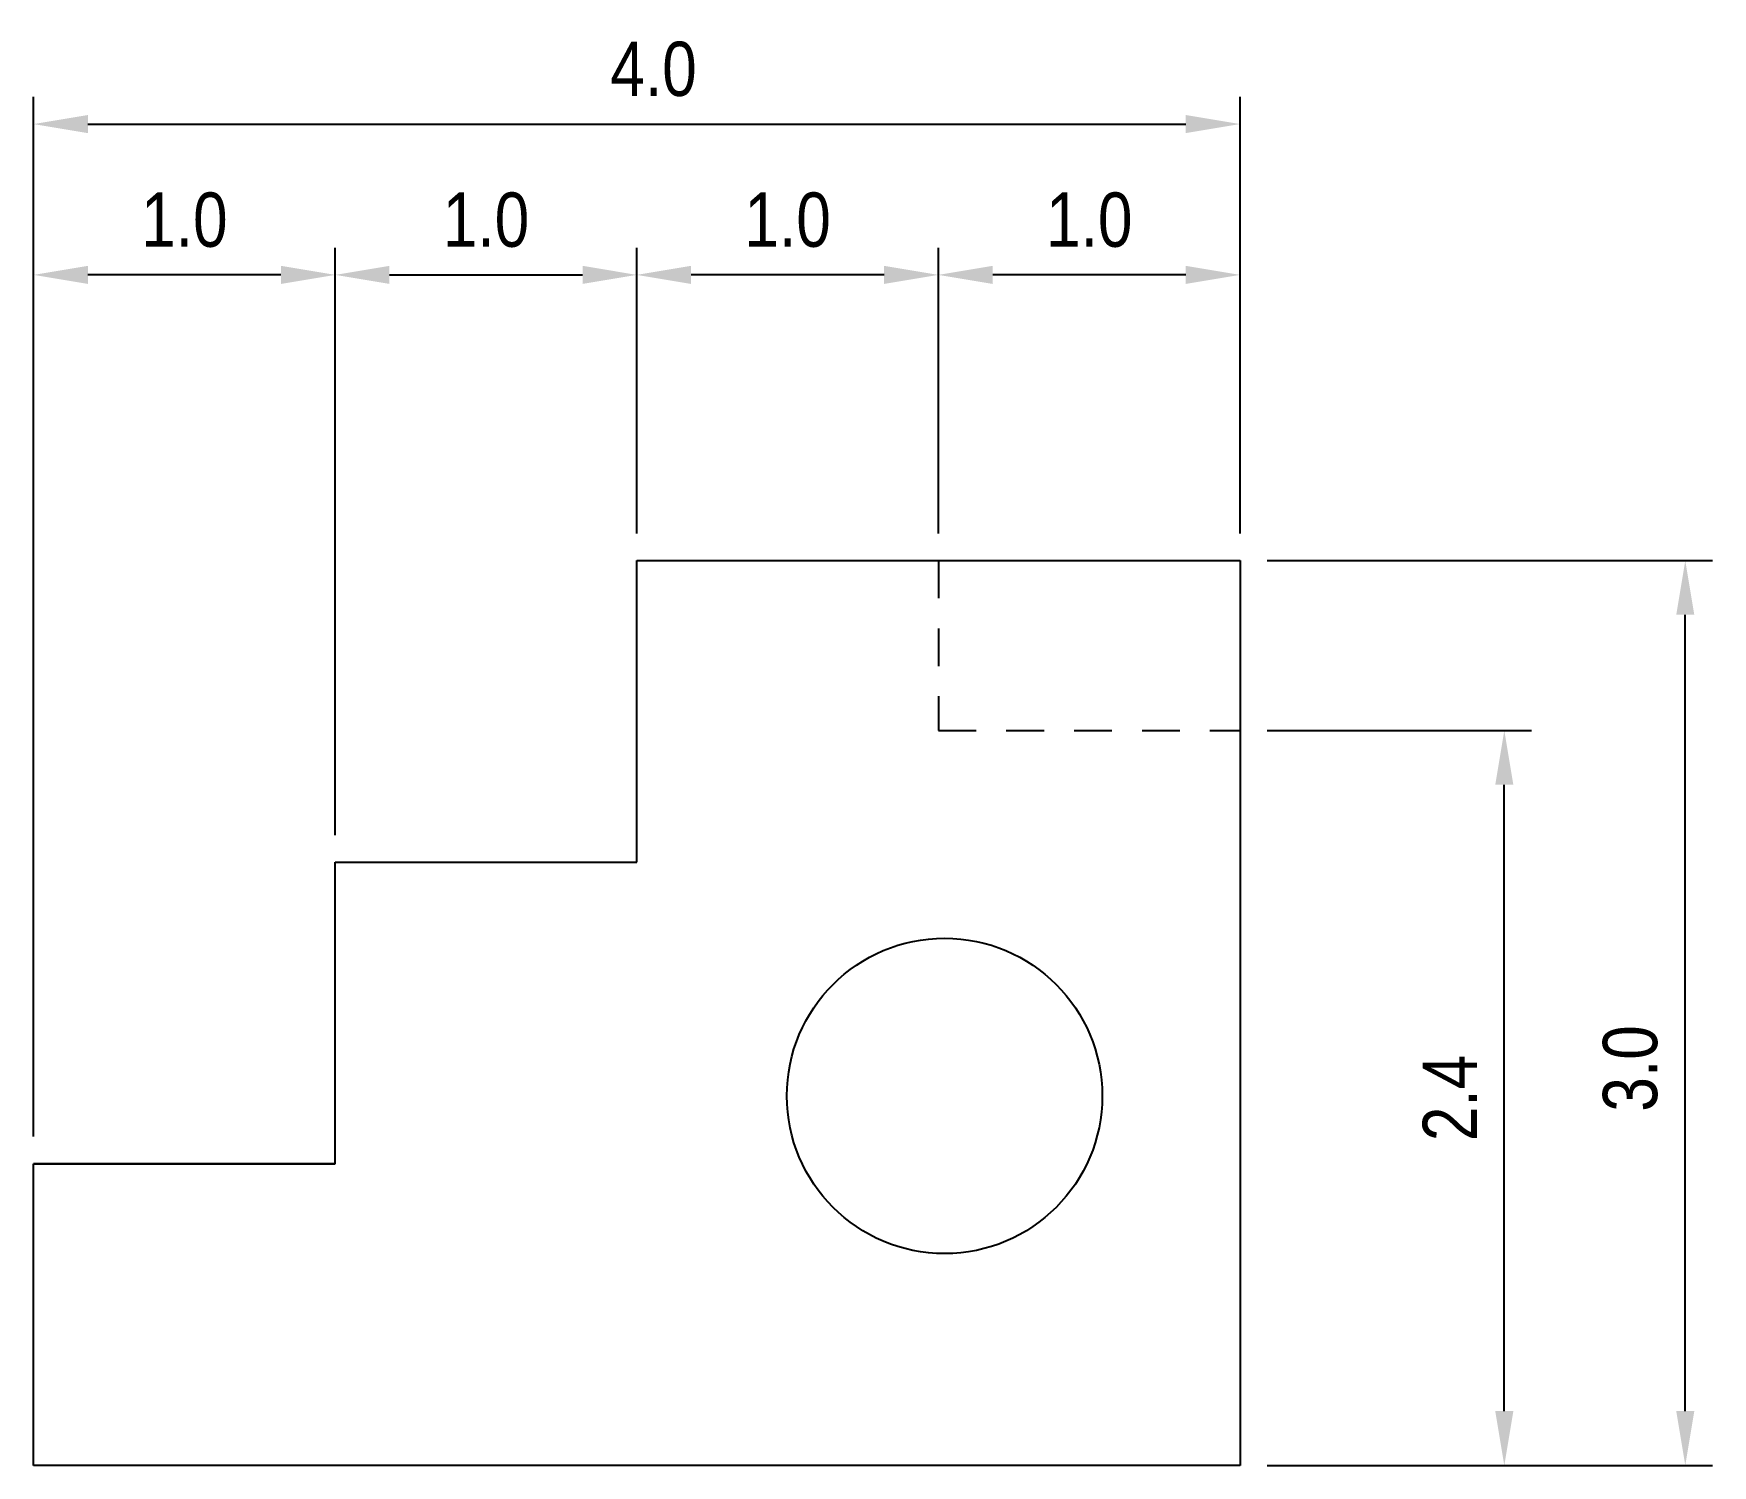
# Model space of a CAD drawing. Header units: inches. Extents: x 18 to 364, y 13 to 17.
# Drawn here: x 17.66 to 23.23, y 12.67 to 17.42 of the extents above; entities outside this region: 1.
import ezdxf

# ---------------------------------------------------------------- set-up
doc = ezdxf.new("R2010")
doc.units = ezdxf.units.IN
doc.header["$MEASUREMENT"] = 0
doc.linetypes.add('HIDDEN2', pattern=[0.1875, 0.125, -0.0625])
doc.layers.get('Defpoints').update_dxf_attribs({"lineweight": 0})
for name, color, linetype, lineweight in [('1-Dimensions', 140, 'Continuous', 18), ('1-Hidden Objects', 7, 'HIDDEN2', 25), ('1-Objects', 7, 'Continuous', 25)]:
    doc.layers.add(name, color=color, linetype=linetype, lineweight=lineweight)
doc.styles.get("Standard").update_dxf_attribs({"font": 'ARIALN.TTF'})
doc.dimstyles.get("Standard").update_dxf_attribs({"dimtxt": 0.18, "dimasz": 0.18, "dimexe": 0.09, "dimexo": 0.09, "dimgap": 0.09, "dimtad": 1, "dimdec": 1, "dimzin": 0, "dimdsep": 46, "dimtxsty": 'Standard', "dimcen": 0.09, "dimadec": 0, "dimazin": 0, "dimtfac": 1, "dimtdec": 1, "dimtofl": 0, "dimtmove": 0, "dimatfit": 3, "dimfxl": 1, "dimtolj": 1, "dimtzin": 0, "dimarcsym": 0})

# ---------------------------------------------------------------- blocks, each defined once
blk = doc.blocks.new('*D3')
at = {"layer": '1-Dimensions', "color": 0, "lineweight": -2, "transparency": 16777216}
for p, q in [((18.6616, 14.7621), (18.6616, 16.709)), ((19.6616, 15.7621), (19.6616, 16.709)), ((18.8416, 16.619), (19.4816, 16.619))]:
    blk.add_line(p, q, dxfattribs=at)
at = {"layer": '1-Dimensions', "color": 0, "transparency": 16777216}
for points in [[(18.8416, 16.649), (18.8416, 16.589), (18.6616, 16.619)], [(19.4816, 16.649), (19.4816, 16.589), (19.6616, 16.619)]]:
    blk.add_solid(points, dxfattribs=at)
at = {"layer": 'Defpoints', "color": 0, "transparency": 16777216}
for p in [(19.6616, 16.619), (19.6616, 15.6721), (18.6616, 14.6721)]:
    blk.add_point(p, dxfattribs=at)
at = {"layer": '1-Dimensions', "color": 0, "transparency": 16777216, "insert": (19.1616, 16.8009), "char_height": 0.18, "attachment_point": 5}
blk.add_mtext('\\A1;1.0', dxfattribs=at)
blk = doc.blocks.new('*D4')
at = {"layer": '1-Dimensions', "color": 0, "lineweight": -2, "transparency": 16777216}
for p, q in [((21.7516, 15.1087), (22.6276, 15.1087)), ((22.5376, 12.8521), (22.5376, 14.9287)), ((21.7516, 12.6721), (22.6276, 12.6721))]:
    blk.add_line(p, q, dxfattribs=at)
at = {"layer": '1-Dimensions', "color": 0, "transparency": 16777216}
for points in [[(22.5076, 14.9287), (22.5676, 14.9287), (22.5376, 15.1087)], [(22.5076, 12.8521), (22.5676, 12.8521), (22.5376, 12.6721)]]:
    blk.add_solid(points, dxfattribs=at)
at = {"layer": 'Defpoints', "color": 0, "transparency": 16777216}
for p in [(21.6616, 15.1087), (22.5376, 15.1087), (21.6616, 12.6721)]:
    blk.add_point(p, dxfattribs=at)
at = {"layer": '1-Dimensions', "color": 0, "transparency": 16777216, "insert": (22.3572, 13.8904), "char_height": 0.18, "attachment_point": 5, "rotation": 90}
blk.add_mtext('\\A1;2.4', dxfattribs=at)
blk = doc.blocks.new('*D9')
at = {"layer": '1-Dimensions', "color": 0, "lineweight": -2, "transparency": 16777216}
for p, q in [((17.6616, 13.7621), (17.6616, 17.209)), ((21.6616, 15.7621), (21.6616, 17.209)), ((17.8416, 17.119), (21.4816, 17.119))]:
    blk.add_line(p, q, dxfattribs=at)
at = {"layer": '1-Dimensions', "color": 0, "transparency": 16777216}
for points in [[(17.8416, 17.149), (17.8416, 17.089), (17.6616, 17.119)], [(21.4816, 17.149), (21.4816, 17.089), (21.6616, 17.119)]]:
    blk.add_solid(points, dxfattribs=at)
at = {"layer": 'Defpoints', "color": 0, "transparency": 16777216}
for p in [(21.6616, 17.119), (21.6616, 15.6721), (17.6616, 13.6721)]:
    blk.add_point(p, dxfattribs=at)
at = {"layer": '1-Dimensions', "color": 0, "transparency": 16777216, "insert": (19.717, 17.3009), "char_height": 0.18, "attachment_point": 5}
blk.add_mtext('\\A1;4.0', dxfattribs=at)
blk = doc.blocks.new('*D5')
at = {"layer": '1-Dimensions', "color": 0, "lineweight": -2, "transparency": 16777216}
for p, q in [((21.7516, 15.6721), (23.2276, 15.6721)), ((23.1376, 12.8521), (23.1376, 15.4921)), ((21.7516, 12.6721), (23.2276, 12.6721))]:
    blk.add_line(p, q, dxfattribs=at)
at = {"layer": '1-Dimensions', "color": 0, "transparency": 16777216}
for points in [[(23.1076, 15.4921), (23.1676, 15.4921), (23.1376, 15.6721)], [(23.1076, 12.8521), (23.1676, 12.8521), (23.1376, 12.6721)]]:
    blk.add_solid(points, dxfattribs=at)
at = {"layer": 'Defpoints', "color": 0, "transparency": 16777216}
for p in [(21.6616, 15.6721), (23.1376, 15.6721), (21.6616, 12.6721)]:
    blk.add_point(p, dxfattribs=at)
at = {"layer": '1-Dimensions', "color": 0, "transparency": 16777216, "insert": (22.9557, 13.9882), "char_height": 0.18, "attachment_point": 5, "rotation": 90}
blk.add_mtext('\\A1;3.0', dxfattribs=at)
blk = doc.blocks.new('*D6')
at = {"layer": '1-Dimensions', "color": 0, "lineweight": -2, "transparency": 16777216}
for p, q in [((20.6616, 15.7621), (20.6616, 16.709)), ((21.6616, 15.7621), (21.6616, 16.709)), ((21.4816, 16.619), (20.8416, 16.619))]:
    blk.add_line(p, q, dxfattribs=at)
at = {"layer": '1-Dimensions', "color": 0, "transparency": 16777216}
for points in [[(20.8416, 16.649), (20.8416, 16.589), (20.6616, 16.619)], [(21.4816, 16.649), (21.4816, 16.589), (21.6616, 16.619)]]:
    blk.add_solid(points, dxfattribs=at)
at = {"layer": 'Defpoints', "color": 0, "transparency": 16777216}
for p in [(20.6616, 16.619), (20.6616, 15.6721), (21.6616, 15.6721)]:
    blk.add_point(p, dxfattribs=at)
at = {"layer": '1-Dimensions', "color": 0, "transparency": 16777216, "insert": (21.1616, 16.8009), "char_height": 0.18, "attachment_point": 5}
blk.add_mtext('\\A1;1.0', dxfattribs=at)
blk = doc.blocks.new('*D7')
at = {"layer": '1-Dimensions', "color": 0, "lineweight": -2, "transparency": 16777216}
for p, q in [((19.6616, 15.7621), (19.6616, 16.709)), ((20.6616, 15.7621), (20.6616, 16.709)), ((20.4816, 16.619), (19.8416, 16.619))]:
    blk.add_line(p, q, dxfattribs=at)
at = {"layer": '1-Dimensions', "color": 0, "transparency": 16777216}
for points in [[(19.8416, 16.649), (19.8416, 16.589), (19.6616, 16.619)], [(20.4816, 16.649), (20.4816, 16.589), (20.6616, 16.619)]]:
    blk.add_solid(points, dxfattribs=at)
at = {"layer": 'Defpoints', "color": 0, "transparency": 16777216}
for p in [(19.6616, 16.619), (19.6616, 15.6721), (20.6616, 15.6721)]:
    blk.add_point(p, dxfattribs=at)
at = {"layer": '1-Dimensions', "color": 0, "transparency": 16777216, "insert": (20.1616, 16.8009), "char_height": 0.18, "attachment_point": 5}
blk.add_mtext('\\A1;1.0', dxfattribs=at)
blk = doc.blocks.new('*D8')
at = {"layer": '1-Dimensions', "color": 0, "lineweight": -2, "transparency": 16777216}
for p, q in [((17.6616, 13.7621), (17.6616, 16.709)), ((18.6616, 14.7621), (18.6616, 16.709)), ((18.4816, 16.619), (17.8416, 16.619))]:
    blk.add_line(p, q, dxfattribs=at)
at = {"layer": '1-Dimensions', "color": 0, "transparency": 16777216}
for points in [[(17.8416, 16.649), (17.8416, 16.589), (17.6616, 16.619)], [(18.4816, 16.649), (18.4816, 16.589), (18.6616, 16.619)]]:
    blk.add_solid(points, dxfattribs=at)
at = {"layer": 'Defpoints', "color": 0, "transparency": 16777216}
for p in [(17.6616, 16.619), (18.6616, 14.6721), (17.6616, 13.6721)]:
    blk.add_point(p, dxfattribs=at)
at = {"layer": '1-Dimensions', "color": 0, "transparency": 16777216, "insert": (18.1616, 16.8009), "char_height": 0.18, "attachment_point": 5}
blk.add_mtext('\\A1;1.0', dxfattribs=at)
blk = doc.blocks.new('*D26')
at = {"layer": '1-Objects', "color": 0, "lineweight": -2, "transparency": 16777216}
for p, q in [((364.1818, 16.6954), (363.8568, 17.3921)), ((360.9592, 15.9414), (363.7318, 17.2344)), ((360.9988, 15.4305), (360.758, 15.9469))]:
    blk.add_line(p, q, dxfattribs=at)
at = {"layer": '1-Objects', "color": 0, "transparency": 16777216}
for points in [[(363.7191, 17.2616), (363.7444, 17.2073), (363.8949, 17.3105)], [(360.9465, 15.9686), (360.9719, 15.9142), (360.796, 15.8653)]]:
    blk.add_solid(points, dxfattribs=at)
at = {"layer": 'Defpoints', "color": 0, "transparency": 16777216}
for p in [(363.8949, 17.3105), (364.2198, 16.6138), (361.0369, 15.3489)]:
    blk.add_point(p, dxfattribs=at)
at = {"layer": '1-Objects', "color": 0, "transparency": 16777216, "insert": (362.2686, 16.7528), "char_height": 0.18, "attachment_point": 5, "rotation": 25.0029}
blk.add_mtext('\\A1;3.4', dxfattribs=at)

msp = doc.modelspace()

# ---------------------------------------------------------------- linework, layer by layer
at = {"layer": '1-Hidden Objects'}
for p, q in [((20.6616, 15.6721), (20.6616, 15.1087)), ((20.6616, 15.1087), (21.6616, 15.1087))]:
    msp.add_line(p, q, dxfattribs=at)
at = {"layer": '1-Objects'}
for p, q in [((19.6616, 14.6721), (19.6616, 15.6721)), ((19.6616, 15.6721), (21.6616, 15.6721)), ((21.6616, 15.6721), (21.6616, 12.6721)), ((18.6616, 13.6721), (18.6616, 14.6721)), ((18.6616, 14.6721), (19.6616, 14.6721)), ((17.6616, 13.6721), (18.6616, 13.6721)), ((18.6616, 13.6721), (17.6616, 13.6721)), ((17.6616, 12.6721), (17.6616, 13.6721)), ((21.6616, 12.6721), (17.6616, 12.6721))]:
    msp.add_line(p, q, dxfattribs=at)
msp.add_circle((20.6819, 13.8972), 0.5228, dxfattribs=at)

# ---------------------------------------------------------------- dimensions: what is measured, and where the dimension line sits
at = {"layer": '1-Dimensions'}
dim = msp.add_linear_dim(base=(21.6616, 17.119), p1=(17.6616, 13.6721), p2=(21.6616, 15.6721), dimstyle='Standard', dxfattribs=at)
dim.commit()
dim.dimension.update_dxf_attribs({"geometry": '*D9', "text_midpoint": (19.717, 17.119), "dimtype": 160})
for base, p1, p2, picture, middle in [((17.6616, 16.619), (18.6616, 14.6721), (17.6616, 13.6721), '*D8', (18.1616, 16.8009)), ((19.6616, 16.619), (20.6616, 15.6721), (19.6616, 15.6721), '*D7', (20.1616, 16.8009)), ((20.6616, 16.619), (21.6616, 15.6721), (20.6616, 15.6721), '*D6', (21.1616, 16.8009))]:
    dim = msp.add_linear_dim(base=base, p1=p1, p2=p2, dimstyle='Standard', override={"dimdec": 1}, dxfattribs=at)
    dim.commit()
    dim.dimension.update_dxf_attribs({"geometry": picture, "text_midpoint": middle})
dim = msp.add_linear_dim(base=(19.6616, 16.619), p1=(18.6616, 14.6721), p2=(19.6616, 15.6721), dimstyle='Standard', override={"dimdec": 1, "dimtmove": 0}, dxfattribs=at)
dim.commit()
dim.dimension.update_dxf_attribs({"geometry": '*D3', "text_midpoint": (19.1616, 16.619), "dimtype": 160})
dim = msp.add_linear_dim(base=(23.1376, 15.6721), p1=(21.6616, 12.6721), p2=(21.6616, 15.6721), angle=90, dimstyle='Standard', override={"dimdec": 1}, dxfattribs=at)
dim.commit()
dim.dimension.update_dxf_attribs({"geometry": '*D5', "text_midpoint": (23.1376, 13.9882), "dimtype": 160})
dim = msp.add_linear_dim(base=(22.5376, 15.1087), p1=(21.6616, 12.6721), p2=(21.6616, 15.1087), angle=90, dimstyle='Standard', override={"dimdec": 1, "dimtmove": 0}, dxfattribs=at)
dim.commit()
dim.dimension.update_dxf_attribs({"geometry": '*D4', "text_midpoint": (22.3572, 13.8904)})
at = {"layer": '1-Objects'}
dim = msp.add_linear_dim(base=(363.8949, 17.3105), p1=(361.0369, 15.3489), p2=(364.2198, 16.6138), angle=25.0029, dimstyle='Standard', dxfattribs=at)
dim.commit()
dim.dimension.update_dxf_attribs({"geometry": '*D26', "text_midpoint": (362.2686, 16.7528)})

doc.saveas('drawing.dxf')
